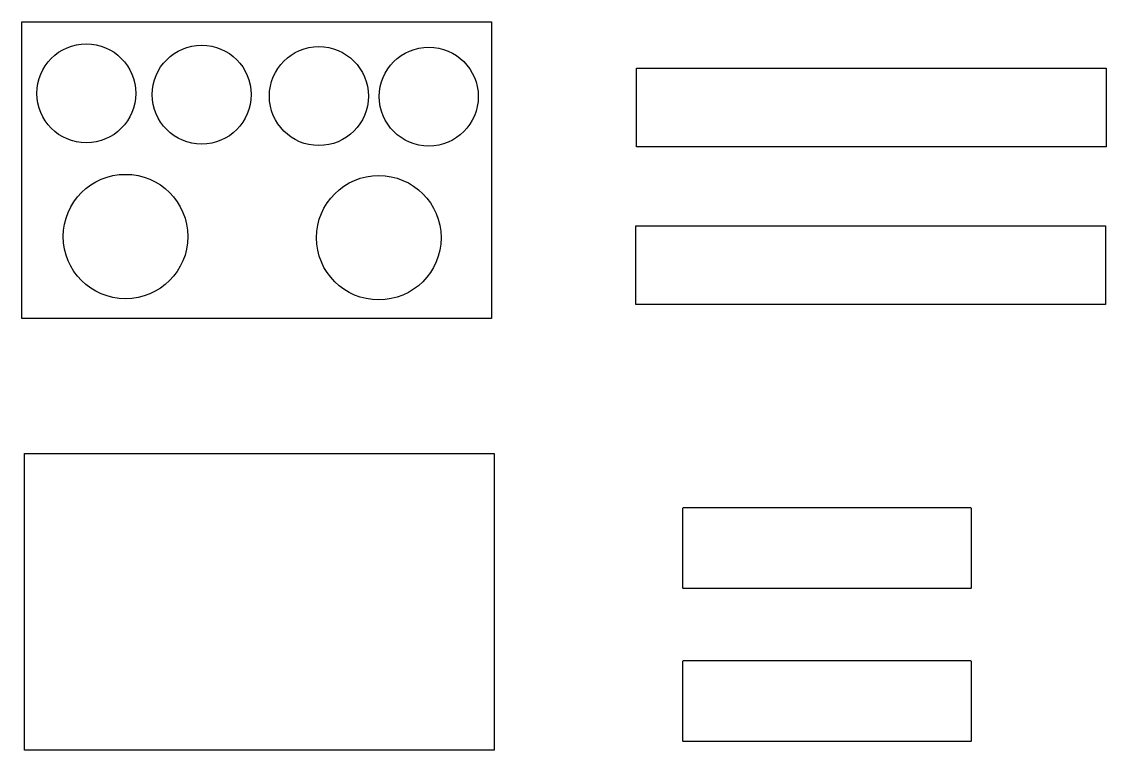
# Model space of a CAD drawing. Header units: millimetres. Extents: x 251 to 1313, y 786 to 1500.
import ezdxf

# ---------------------------------------------------------------- set-up
doc = ezdxf.new("R2010")
doc.units = ezdxf.units.MM

msp = doc.modelspace()

# ---------------------------------------------------------------- linework, layer by layer
for points in [[(250.9, 1499.8), (710.9, 1499.8), (710.9, 1208.8), (250.9, 1208.8)], [(853.2, 1454.3), (1313.2, 1454.3), (1313.2, 1377.3), (853.2, 1377.3)], [(852.4, 1299.6), (1312.4, 1299.6), (1312.4, 1222.6), (852.4, 1222.6)], [(253.7, 1076.6), (713.7, 1076.6), (713.7, 785.6), (253.7, 785.6)]]:
    msp.add_lwpolyline(points, close=True)
for points in [[(899.1, 944.4), (1180.1, 944.4, 0.414214), (1181.1, 945.4), (1181.1, 1022.4, 0.414214), (1180.1, 1023.4), (899.1, 1023.4, 0.414214), (898.1, 1022.4), (898.1, 945.4, 0.414214)], [(899.1, 794.4), (1180.1, 794.4, 0.414214), (1181.1, 795.4), (1181.1, 872.4, 0.414214), (1180.1, 873.4), (899.1, 873.4, 0.414214), (898.1, 872.4), (898.1, 795.4, 0.414214)]]:
    msp.add_lwpolyline(points, format="xyb", close=True)
for centre, radius in [((314.2, 1429.6), 48.5), ((427.2, 1428.3), 48.5), ((542, 1426.9), 48.5), ((649.6, 1426.4), 48.5), ((352.6, 1289.2), 61), ((600.6, 1288.1), 61)]:
    msp.add_circle(centre, radius)

doc.saveas('drawing.dxf')
